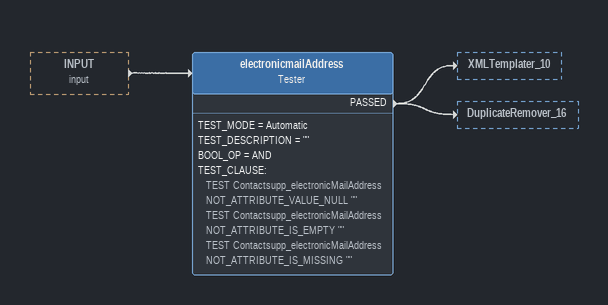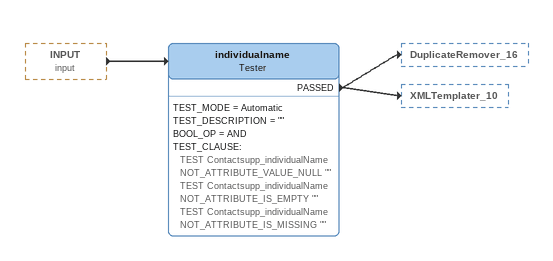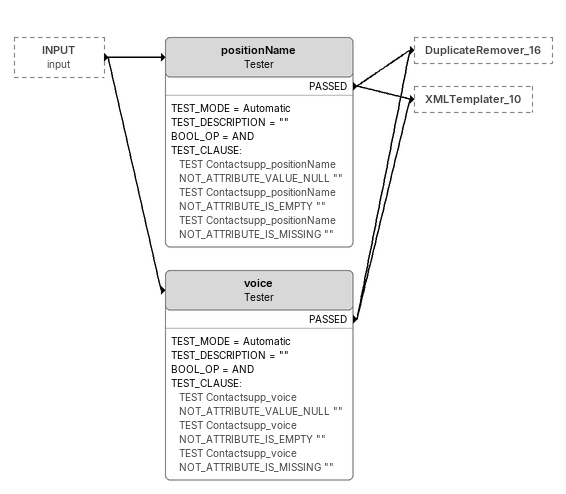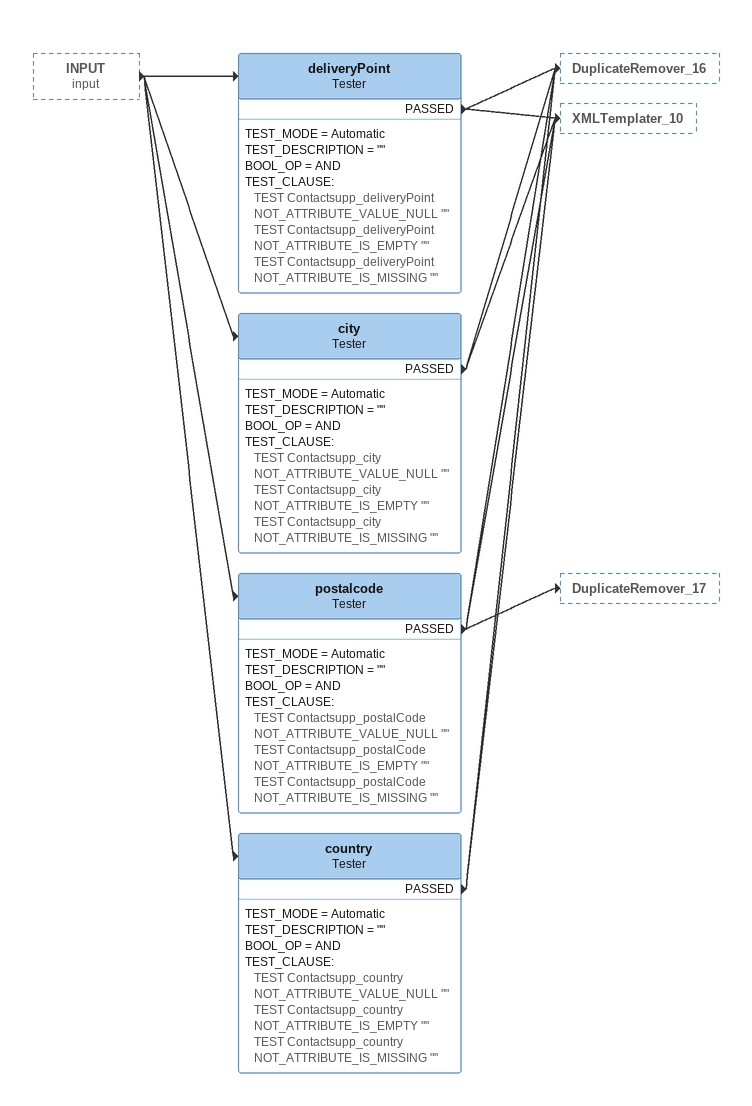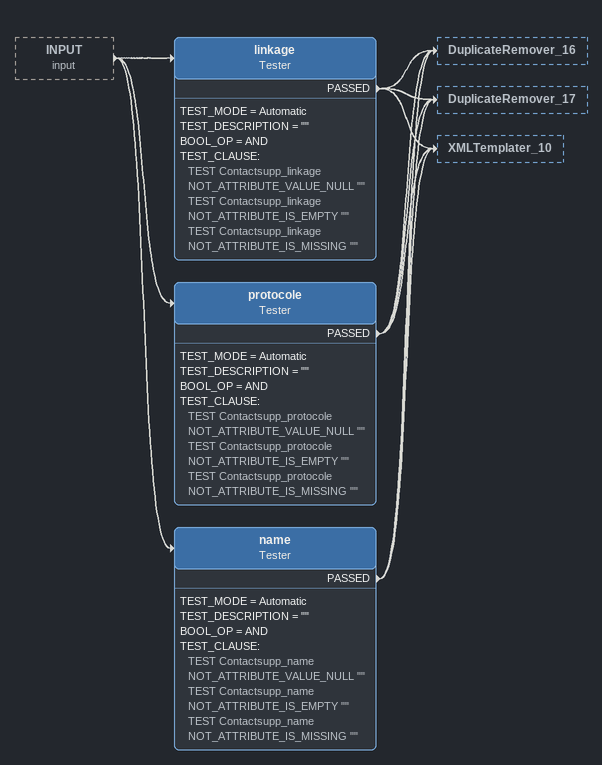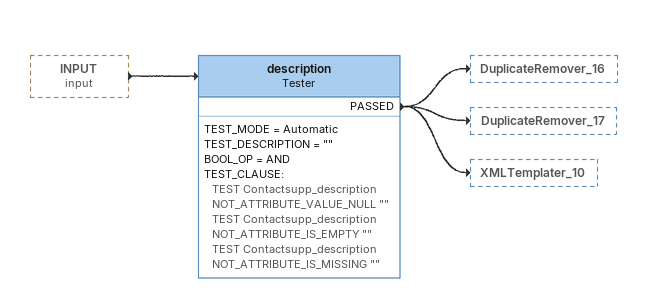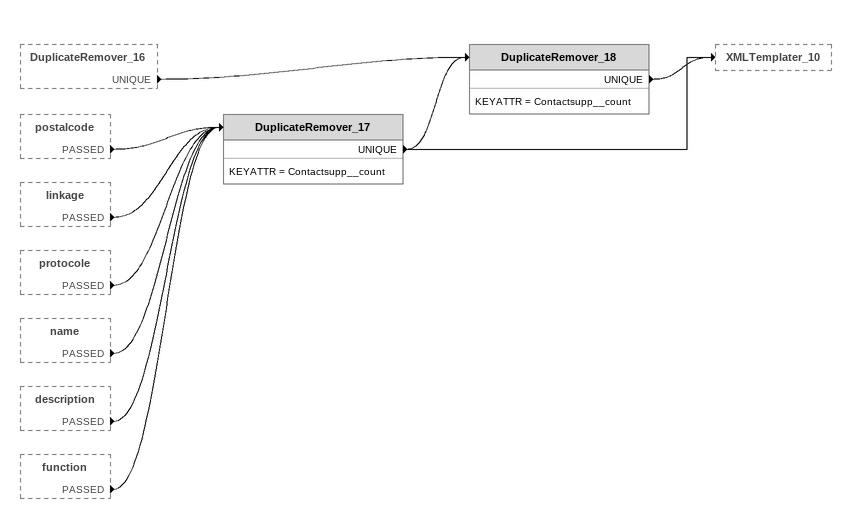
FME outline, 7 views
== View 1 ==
INPUT (input) [outside]
    -> electronicmailAddress
electronicmailAddress: Tester
    TEST_MODE = Automatic
    TEST_DESCRIPTION = ""
    BOOL_OP = AND
    TEST_CLAUSE:
      TEST Contactsupp_electronicMailAddress NOT_ATTRIBUTE_VALUE_NULL ""
      TEST Contactsupp_electronicMailAddress NOT_ATTRIBUTE_IS_EMPTY ""
      TEST Contactsupp_electronicMailAddress NOT_ATTRIBUTE_IS_MISSING ""
    PASSED -> XMLTemplater_10
    PASSED -> DuplicateRemover_16

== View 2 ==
INPUT (input) [outside]
    -> individualname
individualname: Tester
    TEST_MODE = Automatic
    TEST_DESCRIPTION = ""
    BOOL_OP = AND
    TEST_CLAUSE:
      TEST Contactsupp_individualName NOT_ATTRIBUTE_VALUE_NULL ""
      TEST Contactsupp_individualName NOT_ATTRIBUTE_IS_EMPTY ""
      TEST Contactsupp_individualName NOT_ATTRIBUTE_IS_MISSING ""
    PASSED -> DuplicateRemover_16
    PASSED -> XMLTemplater_10

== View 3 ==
INPUT (input) [outside]
    -> positionName
    -> voice
positionName: Tester
    TEST_MODE = Automatic
    TEST_DESCRIPTION = ""
    BOOL_OP = AND
    TEST_CLAUSE:
      TEST Contactsupp_positionName NOT_ATTRIBUTE_VALUE_NULL ""
      TEST Contactsupp_positionName NOT_ATTRIBUTE_IS_EMPTY ""
      TEST Contactsupp_positionName NOT_ATTRIBUTE_IS_MISSING ""
    PASSED -> DuplicateRemover_16
    PASSED -> XMLTemplater_10
voice: Tester
    TEST_MODE = Automatic
    TEST_DESCRIPTION = ""
    BOOL_OP = AND
    TEST_CLAUSE:
      TEST Contactsupp_voice NOT_ATTRIBUTE_VALUE_NULL ""
      TEST Contactsupp_voice NOT_ATTRIBUTE_IS_EMPTY ""
      TEST Contactsupp_voice NOT_ATTRIBUTE_IS_MISSING ""
    PASSED -> DuplicateRemover_16
    PASSED -> XMLTemplater_10

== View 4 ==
INPUT (input) [outside]
    -> deliveryPoint
    -> city
    -> postalcode
    -> country
deliveryPoint: Tester
    TEST_MODE = Automatic
    TEST_DESCRIPTION = ""
    BOOL_OP = AND
    TEST_CLAUSE:
      TEST Contactsupp_deliveryPoint NOT_ATTRIBUTE_VALUE_NULL ""
      TEST Contactsupp_deliveryPoint NOT_ATTRIBUTE_IS_EMPTY ""
      TEST Contactsupp_deliveryPoint NOT_ATTRIBUTE_IS_MISSING ""
    PASSED -> DuplicateRemover_16
    PASSED -> XMLTemplater_10
city: Tester
    TEST_MODE = Automatic
    TEST_DESCRIPTION = ""
    BOOL_OP = AND
    TEST_CLAUSE:
      TEST Contactsupp_city NOT_ATTRIBUTE_VALUE_NULL ""
      TEST Contactsupp_city NOT_ATTRIBUTE_IS_EMPTY ""
      TEST Contactsupp_city NOT_ATTRIBUTE_IS_MISSING ""
    PASSED -> DuplicateRemover_16
    PASSED -> XMLTemplater_10
postalcode: Tester
    TEST_MODE = Automatic
    TEST_DESCRIPTION = ""
    BOOL_OP = AND
    TEST_CLAUSE:
      TEST Contactsupp_postalCode NOT_ATTRIBUTE_VALUE_NULL ""
      TEST Contactsupp_postalCode NOT_ATTRIBUTE_IS_EMPTY ""
      TEST Contactsupp_postalCode NOT_ATTRIBUTE_IS_MISSING ""
    PASSED -> DuplicateRemover_16
    PASSED -> DuplicateRemover_17
    PASSED -> XMLTemplater_10
country: Tester
    TEST_MODE = Automatic
    TEST_DESCRIPTION = ""
    BOOL_OP = AND
    TEST_CLAUSE:
      TEST Contactsupp_country NOT_ATTRIBUTE_VALUE_NULL ""
      TEST Contactsupp_country NOT_ATTRIBUTE_IS_EMPTY ""
      TEST Contactsupp_country NOT_ATTRIBUTE_IS_MISSING ""
    PASSED -> DuplicateRemover_16
    PASSED -> XMLTemplater_10

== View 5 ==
INPUT (input) [outside]
    -> linkage
    -> protocole
    -> name
linkage: Tester
    TEST_MODE = Automatic
    TEST_DESCRIPTION = ""
    BOOL_OP = AND
    TEST_CLAUSE:
      TEST Contactsupp_linkage NOT_ATTRIBUTE_VALUE_NULL ""
      TEST Contactsupp_linkage NOT_ATTRIBUTE_IS_EMPTY ""
      TEST Contactsupp_linkage NOT_ATTRIBUTE_IS_MISSING ""
    PASSED -> DuplicateRemover_16
    PASSED -> DuplicateRemover_17
    PASSED -> XMLTemplater_10
protocole: Tester
    TEST_MODE = Automatic
    TEST_DESCRIPTION = ""
    BOOL_OP = AND
    TEST_CLAUSE:
      TEST Contactsupp_protocole NOT_ATTRIBUTE_VALUE_NULL ""
      TEST Contactsupp_protocole NOT_ATTRIBUTE_IS_EMPTY ""
      TEST Contactsupp_protocole NOT_ATTRIBUTE_IS_MISSING ""
    PASSED -> DuplicateRemover_16
    PASSED -> DuplicateRemover_17
    PASSED -> XMLTemplater_10
name: Tester
    TEST_MODE = Automatic
    TEST_DESCRIPTION = ""
    BOOL_OP = AND
    TEST_CLAUSE:
      TEST Contactsupp_name NOT_ATTRIBUTE_VALUE_NULL ""
      TEST Contactsupp_name NOT_ATTRIBUTE_IS_EMPTY ""
      TEST Contactsupp_name NOT_ATTRIBUTE_IS_MISSING ""
    PASSED -> DuplicateRemover_16
    PASSED -> DuplicateRemover_17
    PASSED -> XMLTemplater_10

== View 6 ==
INPUT (input) [outside]
    -> description
description: Tester
    TEST_MODE = Automatic
    TEST_DESCRIPTION = ""
    BOOL_OP = AND
    TEST_CLAUSE:
      TEST Contactsupp_description NOT_ATTRIBUTE_VALUE_NULL ""
      TEST Contactsupp_description NOT_ATTRIBUTE_IS_EMPTY ""
      TEST Contactsupp_description NOT_ATTRIBUTE_IS_MISSING ""
    PASSED -> DuplicateRemover_16
    PASSED -> DuplicateRemover_17
    PASSED -> XMLTemplater_10

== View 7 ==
DuplicateRemover_16 [outside]
    UNIQUE -> DuplicateRemover_18
postalcode [outside]
    PASSED -> DuplicateRemover_17
linkage [outside]
    PASSED -> DuplicateRemover_17
protocole [outside]
    PASSED -> DuplicateRemover_17
name [outside]
    PASSED -> DuplicateRemover_17
description [outside]
    PASSED -> DuplicateRemover_17
function [outside]
    PASSED -> DuplicateRemover_17
DuplicateRemover_17
    KEYATTR = Contactsupp__count
    UNIQUE -> XMLTemplater_10
    UNIQUE -> DuplicateRemover_18
DuplicateRemover_18
    KEYATTR = Contactsupp__count
    UNIQUE -> XMLTemplater_10
